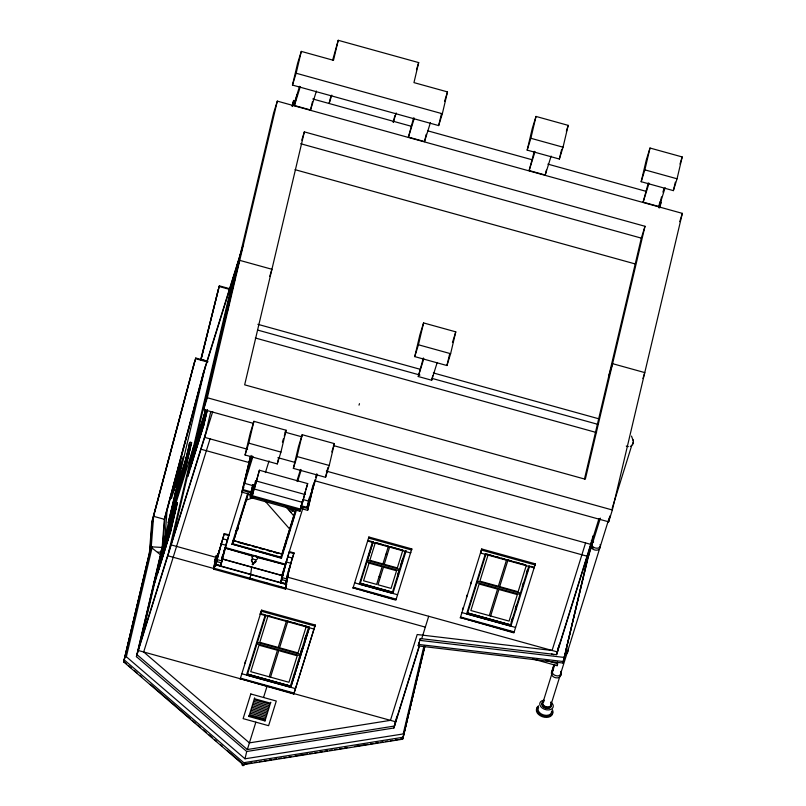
<?xml version="1.0" encoding="UTF-8"?>
<svg xmlns="http://www.w3.org/2000/svg" width="806" height="806" viewBox="0 0 806 806"><rect width="100%" height="100%" fill="white"/><g stroke="black" fill="none" stroke-linecap="round" stroke-linejoin="round"><path stroke-width="1.21" d="M560.835 675.116L560.865 671.378M561.178 675.126L561.218 671.378M632.619 444.972L633.173 442.454M633.234 440.741L631.501 436.096M633.133 443.31L633.264 439.915M293.535 104.155L293.676 101.647L293.162 103.289M424.923 646.432L402.617 739.203L243.17 764.672L123.661 661.897L149.422 552.715L151.78 522.207L194.075 363.456L195.767 358.025L207.898 361.39M123.661 661.897L151.276 546.599L153.614 516.314L195.767 358.025M161.019 552.301L162.167 547.455L164.343 519.296L203.384 372.755L243.029 245.477M162.782 545.481L164.958 517.321L203.999 370.78M532.776 658.945L557.137 665.696L557.42 662.038M287.117 575.041L288.125 575.313L285.465 589.085L213.711 569.207L215.152 559.354M215.424 558.467L213.993 568.24L285.747 588.118L286.996 579.574M213.711 569.207L216.371 555.435L217.378 555.707L216.058 564.694L285.798 584.018L286.946 576.159M215.504 566.628L216.179 561.994M216.542 559.686L224.29 533.592L228.985 534.892L220.441 566.406L225.035 548.211M217.429 557.984L221.62 542.609L217.197 559.616L221.882 560.916L220.874 565.681L216.179 564.381L218.083 553.51M222.124 559.283L222.567 556.271M250.545 575.131L251.724 567.031M250.928 574.356L249.588 579.151M287.631 573.993L285.888 583.695L281.193 582.395L282.211 577.63L286.906 578.93L291.339 561.933M282.453 575.998L282.896 572.985M285.465 589.085L286.009 585.368M174.741 488.083L176.786 480.164M175.053 487.62L175.668 483.54L180.937 466.845M175.668 485.121L176.121 482.059M175.819 485.686L176.585 480.578M176.433 483.187L177.048 479.107M176.746 482.723L177.511 477.626M177.199 481.242L177.965 476.145M177.814 478.744L178.428 474.663M178.126 478.29L178.892 473.182M178.892 474.764L179.355 471.701M179.043 475.328L180.766 467.309M404.31 733.782L245.004 758.789L126.351 656.749L152.274 546.881L162.167 547.455M207.202 361.118L201.157 359.436L219.363 285.838L230.254 288.86M175.859 481.001L173.28 491.922L181.39 463.238L175.859 481.001L177.199 481.373M419.483 645.878L393.902 727.999L246.717 751.504L136.405 656.638L160.444 554.73L173.663 512.606M161.271 552.392L137.02 654.663L247.331 749.54L394.517 726.025L396.522 717.531M190.035 445.476C187.697 445.637 189.783 440.539 191.626 442.706L184.755 471.822L168.938 522.631L168.263 522.439L175.446 492.335M205.318 366.559L138.31 650.502L395.827 721.833L397.247 715.799M155.79 577.066L162.651 547.949M169.955 517.019L176.826 487.902M141.03 640.911L157.623 570.547M162.208 551.133L166.792 531.728L164.948 537.642L167.044 510.631L204.462 370.196L242.173 249.114M168.938 522.631L171.507 511.709M183.184 473.767L170.711 513.835L171.376 514.016L176.705 491.207L171.557 513.049M157.472 573.126L162.621 551.284L157.21 574.073L156.535 573.882L169.018 533.824M158.943 568.361L162.953 551.375L169.643 529.925M173.401 507.095L177.129 491.328L183.436 471.057M168.071 534.398L175.869 502.319L177.461 502.763L170.59 531.879L154.762 582.678L154.097 582.496L168.998 534.65C166.661 534.801 168.746 529.713 170.59 531.879M168.263 522.439L183.164 474.593L182.247 474.341L189.118 445.224M168.998 531.436L175.869 502.319M182.247 474.341L190.035 442.262M165.341 548.12L168.776 533.562M179.798 486.854L182.66 474.724M175.114 508.717L175.789 508.898L170.368 531.688L157.21 574.073L170.338 531.628L175.698 508.878L173.602 515.749M171.295 513.996L184.503 471.57L189.612 449.778M184.544 471.631L189.954 448.851M168.676 552.13L233.941 275.521M207.495 409.559L203.777 425.336L187.949 476.134L187.284 475.953L194.458 445.849M225.922 316.728L224.451 321.453L223.776 321.272L232.672 283.883M172.061 541.279L237.327 264.67M188.967 470.523L195.838 441.406M225.468 315.841L234.052 279.45M187.949 476.134L189.954 467.641M192.815 455.511L193.964 450.665M253.356 423.362L203.636 409.589L273.627 112.961L277.314 101.123L682.339 213.368L612.348 509.986L608.661 521.825L333.392 445.547M202.195 427.281L189.722 467.339L190.387 467.53L195.808 444.741M231.624 292.407L227.433 310.683L228.541 307.136M232.299 290.059L233.931 282.755L233.307 282.634L237.347 269.657M192.705 459.39L196.14 444.831L202.82 423.382M203.636 409.589L207.323 397.751L277.314 101.123M187.284 475.953L202.185 428.107L201.258 427.855L205.55 409.65M201.258 427.855L205.621 410.335M198.528 441.577L201.963 427.019M206.91 410.566L203.555 425.145L206.991 410.738M210.759 411.675L204.694 437.386L247.613 449.285M292.467 85.073L297.615 63.241L301.303 51.403L333.493 60.319L338.218 40.3L418.687 62.596L413.962 82.615L447.491 91.904L442.343 113.747L438.655 125.585L292.467 85.073L296.155 73.235L301.303 51.403M292.276 106.039L293.646 100.468L295.087 100.77L299.58 86.313M292.225 106.513L293.646 100.468M292.709 105.737L293.676 101.647M293.938 105.616L295.087 100.77M316.426 91.038L310.522 109.979L294.432 105.515L297.001 94.604M304.346 131.882L244.661 384.835L585.317 479.238L645.002 226.285L304.346 131.882L301.766 140.163M310.522 109.979L312.526 101.485M332.586 60.379L338.218 40.3M214.386 561.812L216.371 555.435M225.337 547.032L226.315 543.909L225.992 545.279L221.297 543.969L224.29 533.592M245.074 454.997L250.223 433.165L253.91 421.326L286.1 430.243L280.941 452.085L277.264 463.924L245.074 454.997L248.762 443.159L253.91 421.326M330.984 95.612L329.15 103.4L331.81 95.108M224.874 547.999L253.739 556.483M241.901 492.144L250.384 456.75L241.901 492.144L251.462 494.793M249.286 462.604L248.963 463.974L249.517 461.868M251.16 455.43L244.571 483.338L254.112 485.978M296.689 509.221L281.445 558.266L231.927 544.06L281.536 557.873M295.933 509.301L281.022 557.188L232.753 543.758L247.654 495.136M252.852 484.829L250.102 496.073L252.852 484.829L255.27 485.494M302.179 502.259L299.963 511.276L250.344 497.524L253.084 486.28L252.701 487.519M253.396 488.577L255.593 480.698L255.945 482.351M252.288 495.72L259.401 470.23L307.69 483.61L300.567 509.1L252.288 495.72L254.434 486.612L252.731 492.073M305.232 491.509L302.653 502.42L254.374 489.041L259.401 470.23M277.264 463.924L278.695 457.848M240.148 679.176L261.607 610.152L315.257 625.023L293.787 694.037L240.248 678.723M293.354 468.377L298.502 446.544L302.19 434.706L334.379 443.622L329.231 465.465L325.543 477.303L293.354 468.377L297.041 456.539L302.19 434.706M314.219 628.438L314.078 629.063L260.429 614.192L260.58 613.567L265.275 614.867L246.525 675.045L290.785 687.317L309.534 627.139M260.439 614.192L261.607 610.152M290.382 686.178L247.462 674.29L290.382 686.178L308.829 626.564M281.022 557.188L295.57 509.704M248.893 716.474L249.104 715.567L265.194 720.03L264.983 720.937L248.893 716.474L254.636 697.815M285.223 564.724L256.147 557.158M302.965 507.891L281.909 575.393L280.77 583.121L286.644 560.623M281.012 581.489L289.314 551.606L294.009 552.906L290.684 564.009M299.963 511.276L302.321 501.261M394.839 115.671L393.257 122.351L396.189 112.951M245.004 758.789L246.717 751.504M301.071 505.694L307.026 507.347L309.323 497.634M310.955 492.688L308.95 501.181L302.985 499.529M300.447 508.364L307.62 510.349L314.139 482.693M307.62 510.349L314.965 479.772M325.543 477.303L327.83 467.591M430.424 122.633L424.52 141.574L408.43 137.111L413.589 117.908M293.787 694.037L315.257 625.023M424.52 141.574L426.243 134.29M438.655 125.585L441.517 113.455M352.957 588.269L368.886 537.008L411.806 548.906L395.877 600.158L353.068 587.816L360.222 589.801M368.604 538.207L368.886 537.008M406.194 550.558L392.875 593.438L359.345 584.149L372.553 541.723M360.262 583.433L392.451 592.36L360.262 583.433L373.178 541.944M414.747 356.615L419.896 334.772L423.583 322.934L455.773 331.85L450.625 353.693L446.937 365.531L414.747 356.615L418.435 344.777L423.583 322.934M437.205 362.478L431.673 380.231L418.264 376.523L423.362 357.945M431.673 380.231L432.751 375.687M446.937 365.531L449.506 354.61M410.778 552.312L410.627 552.946L367.717 541.048L367.858 540.423L371.385 541.4M411.523 550.105L411.806 548.906M527.174 150.118L532.323 128.275L536.01 116.437L568.2 125.363L563.041 147.196L559.364 159.034L527.174 150.118L530.862 138.279L536.01 116.437M393.902 727.999L395.625 720.715M551.123 156.082L545.229 175.023L529.129 170.56L534.287 151.357M590.496 546.79L591.453 543.748L562.89 663.026L419.553 646.08L418.213 645.707L418.646 643.893M419.039 642.614L418.616 644.437L563.344 661.545L590.183 547.808L589.72 549.289M598.959 518.701L556.614 654.663L420.309 638.553L419.876 640.377L564.613 657.484M403.302 733.5L423.916 646.15M402.617 739.203L414.224 690.017M414.798 687.578L418.254 672.96M418.828 670.521L424.581 646.15M424.702 646.241L403.232 737.228L243.785 762.698L124.275 659.923L150.037 550.74L152.394 520.233L194.689 361.481M545.229 175.023L546.367 170.167M559.364 159.034L561.651 149.332M460.256 618L481.716 548.987L535.365 563.847L513.896 632.871L460.357 617.547M530.811 566.286L534.328 567.263L534.187 567.887L480.537 553.027L480.688 552.402M480.547 553.017L481.716 548.987M529.643 565.963L510.893 626.141L466.634 613.88L485.383 553.702M510.49 625.003L467.571 613.114L510.49 625.003L528.917 565.822M535.073 565.046L535.365 563.847M641.173 181.703L646.321 159.87L650.009 148.032L682.198 156.948L677.05 178.791L673.363 190.629L641.173 181.703L644.86 169.864L650.009 148.032M665.121 187.667L659.227 206.608L643.128 202.155L648.286 182.952M584.501 478.905L641.314 238.123L645.002 226.285M659.026 205.5L659.882 201.863L661.132 202.306L659.761 207.877M658.935 207.827L661.514 196.906M659.761 206.366L660.245 204.321M556.614 654.663L558.326 647.389M559.173 644.679L557.46 651.953L286.795 576.955M673.363 190.629L675.357 182.136M562.89 663.026L564.885 654.532M565.459 652.104L570.618 630.272M571.192 627.844L574.628 613.285M575.192 610.857L578.627 596.299M579.202 593.871L583.494 575.675M584.068 573.247L587.503 558.689M588.652 553.843L589.458 550.427M592.974 535.859L590.949 544.423L326.349 471.097M608.661 521.825L610.102 515.749M200.634 360.111L219.363 285.838M200.956 359.345L218.305 289.243M287.148 577.308L290.361 565.046M152.445 522.389L152.767 521.2M251.774 560.563L251.532 561.419L253.225 562.971L254.515 563.062L255.704 561.732M553.813 664.9L551.354 673.282L554.145 665M236.047 272.196L239.735 260.358L271.924 269.275L269.718 276.377M232.37 284.871L238.092 266.474M149.422 552.715L151.115 547.284L160.444 554.73M233.035 285.062L234.143 281.516M233.891 282.795L235.04 279.208M229.156 303.217L226.214 312.657L226.889 312.849M223.776 321.272L228.41 306.401M293.777 105.002L294.522 102.604L293.817 104.478M178.297 477.817L180.141 471.903M294.432 105.515L300.326 86.574M175.134 493.322L188.201 451.37M187.455 454.554L176.071 491.086L176.746 491.267L184.906 465.183M176.665 491.247L185.743 461.606M189.057 450.977L191.626 442.706M188.12 454.745L189.692 449.798M171.376 514.016L184.584 471.601L183.919 471.409M160.676 552.241L164.092 541.259M165.925 535.365L193.581 446.584M205.752 409.599L194.145 446.836L194.82 447.018M172.917 515.79L161.905 551.133L162.57 551.324L170.65 525.401M205.732 410.425L195.092 444.59L195.757 444.781L204.281 417.518M164.575 544.11L166.419 538.207M168.625 531.114L171.94 520.485M174.519 512.213L177.461 502.763M195.183 445.839L196.291 442.293M199.233 432.842L201.812 424.571M203.283 419.845L205.127 413.941M162.49 551.304L172.121 520.485M195.677 444.761L204.482 416.48M173.582 515.971L175.789 508.898M190.307 467.5L203.152 426.263M190.387 467.53L203.233 426.283M139.186 646.835L205.55 433.749M136.405 656.638L212.703 411.665M210.054 438.877L143.69 651.963L249.407 742.88L390.467 720.342L417.196 634.524L552.09 650.472L585.579 542.942M217.872 554.971L220.098 547.838M247.15 472.417L252.248 456.055M252.953 456.448L242.656 489.504L252.187 492.144M221.952 557.48L223.061 553.913M223.796 551.536L225.076 547.476L285.425 564.2M225.448 546.277L243.855 487.066M221.962 558.205L223.081 554.629M223.766 552.432L224.793 549.138M231.826 544.513L247.805 493.101M232.743 543.808L248.399 493.534M250.344 497.524L250.726 496.295L300.346 510.047M265.406 472.598L269.043 460.901M282.412 442.081L283.521 438.535M284.256 436.167L286.1 430.243M251.663 560.351L251.956 559.414M416.48 69.699L418.687 62.596M296.89 481.122L300.527 469.435M297.585 481.514L301.232 469.827M408.43 137.111L414.324 118.17M260.066 614.212L260.801 611.845M244.833 663.237L245.578 660.86M290.301 508.515L292.769 511.326L293.515 508.949M294.361 514.873L295.47 511.306M282.302 554.629L283.41 551.072M283.883 549.43L286.473 541.138M287.097 539.224L290.533 528.091M291.168 526.187L293.858 517.432M247.442 674.34L265.899 615.099M305.927 489.252L307.69 483.61M268.045 615.814L259.794 642.332L278.231 647.44L286.493 620.922M281.687 576.844L285.112 565.852M311.529 490.26L313.343 484.416M315.529 477.394L316.627 473.888M307.026 507.347L317.322 474.291M288.165 571.655L294.009 552.906M287.591 574.285L289.435 568.341M287.49 577.338L288.125 575.313M331.8 451.914L334.379 443.622M444.539 101.375L447.491 91.904M269.194 676.798L277.445 650.281L259.008 645.173L250.747 671.68L288.971 682.279L297.233 655.762L279.944 650.976M242.374 763.443L241.951 764.793L242.818 765.7L244.057 765.378L244.48 764.028M247.331 749.54L255.865 722.156M263.542 697.492L267.078 686.148M270.534 677.161L278.795 650.654M287.833 621.295L279.571 647.812L298.019 652.92L306.27 626.403M359.013 405.146L359.476 403.665M264.983 720.937L270.725 702.268L270.514 703.175L254.414 698.721M300.719 652.215L301.877 648.538M304.789 639.198L305.877 635.642M293.958 676.143L294.694 673.776M297.998 663.157L298.734 660.799M290.885 686.913L309.272 627.864M418.264 376.523L423.795 358.761M367.244 560.623L373.188 541.551M375.334 542.67L369.843 560.301L397.338 567.918L402.829 550.286L390.94 546.992M382.921 563.928L388.411 546.287L376.523 542.992M452.458 342.51L455.773 331.85M384.26 564.301L389.751 546.659M397.64 574.91L398.748 571.363M400.501 565.792L402.728 558.639M392.451 592.36L405.368 550.468M397.872 576.381L398.607 574.023M401.912 563.414L402.647 561.057M529.129 170.56L535.033 151.619M566.356 131.277L568.2 125.363M418.213 645.707L420.309 638.553M397.056 716.997L419.09 646.261M421.699 638.755L428.701 616.278M462.453 609.93L463.198 607.563M466.422 597.306L467.168 594.929M470.492 584.239L471.238 581.861M467.551 613.175L486.008 553.923M488.154 554.639L479.902 581.156L518.127 591.745L526.378 565.238L507.448 559.928L511.044 560.865M489.302 615.623L497.554 589.105L479.117 583.997L470.855 610.515L509.08 621.104L517.341 594.596L498.904 589.478L490.642 615.996M498.34 586.264L506.601 559.757M499.68 586.637L507.941 560.13M511.236 621.819L512.344 618.273M515.296 608.802L516.404 605.246M522.298 586.305L523.437 582.698M526.348 573.358L527.456 569.731M515.538 610.243L516.273 607.885M526.933 573.671L527.668 571.313M643.128 202.155L649.032 183.214M662.905 192.14L664.013 188.594M659.711 205.762L660.225 204.12M660.9 203.052L661.132 202.306M608.893 375.515L612.58 363.677L644.77 372.594L642.926 378.518M679.982 164.051L682.198 156.948M679.76 221.65L682.339 213.368M558.316 648.316L587.745 553.823M588.118 552.624L591.806 540.786M542.801 702.943L554.76 664.547M588.4 556.553L591.01 548.151M591.755 545.753L600.359 518.157M557.137 665.696L557.752 663.721L545.712 660.386M550.851 705.169L609.155 517.986M612.137 508.385L631.944 444.791M252.359 564.321C253.265 562.739 253.215 565.832 252.308 564.16M253.205 564.19L252.469 563.988L253.155 564.16M254.625 562.004L255.613 561.45M202.074 424.933L203.777 425.336M183.063 471.419L184.755 471.822M245.991 500.204L253.024 497.765M293.041 510.198L291.399 508.324M292.769 511.326L293.283 511.145L290.815 508.334M251.895 762.839L243.271 764.219L227.191 750.386M254.364 762.446L256.842 762.053M259.31 761.66L261.789 761.267M264.257 760.864L266.736 760.471M269.204 760.078L271.672 759.685M274.151 759.292L276.619 758.889M279.098 758.496L281.566 758.103M284.034 757.711L286.513 757.318M288.981 756.915L291.46 756.522M295.167 755.927L307.529 753.953M309.998 753.56L312.476 753.167M314.945 752.774L317.423 752.381M319.891 751.978L322.37 751.585M324.838 751.192L327.307 750.799M329.785 750.406L332.253 750.003M334.732 749.61L337.2 749.217M339.679 748.824L342.147 748.431M344.615 748.028L347.094 747.636M354.509 746.457L368.11 744.281M370.579 743.888L373.057 743.495M375.525 743.092L378.004 742.699M380.472 742.306L382.951 741.913M385.419 741.52L387.888 741.117M390.366 740.724L392.834 740.331M395.313 739.938L397.781 739.545M400.26 739.142L402.728 738.749M589.811 547.758L593.287 547.395M590.052 548.251L593.528 547.889M157.553 552.241L161.291 552.019M252.51 564.18L253.094 564.532M253.044 564.603L252.389 564.422M269.446 704.071L254.756 700.001M268.982 705.542L254.293 701.472M268.519 707.023L253.83 702.953M268.055 708.504L253.376 704.434M267.602 709.985L252.913 705.915M267.139 711.466L252.449 707.396M266.675 712.947L251.986 708.877M266.212 714.428L251.532 710.358M265.758 715.909L251.069 711.839M265.295 717.38L250.606 713.31M264.831 718.861L250.142 714.791M296.155 73.235L442.343 113.747M530.862 138.279L563.041 147.196M644.86 169.864L677.05 178.791M312.758 98.967L410.929 126.169M427.895 130.874L532.121 159.759M547.879 164.122L646.049 191.324M300.658 143.72L641.314 238.123M295.046 169.673L635.108 263.915M219.202 286.523L230.093 289.535M418.435 344.777L450.625 353.693M257.86 324.314L420.027 369.249M433.336 372.946L599.14 418.888M257.779 330.107L419.946 375.052M432.056 378.397L597.851 424.349M255.321 337.996L596.601 432.58M195.606 358.71L207.736 362.075M207.323 397.751L612.348 509.986M284.881 432.107L301.857 436.812M248.762 443.159L280.941 452.085M297.041 456.539L329.231 465.465M277.889 457.677L295.5 462.553M201.006 449.224L250.051 462.815M314.763 480.749L587.262 556.261M256.832 481.152L305.111 494.531M481.464 550.065L535.103 564.935M487.197 554.256L493.161 555.908M495.539 556.563L499.115 557.561M501.503 558.215L505.08 559.213M515.81 562.185L519.386 563.172M521.764 563.837L525.341 564.825M485.988 553.984L505.07 559.263M242.435 490.411L250.807 492.728M300.991 506.642L308.154 508.626M368.634 538.086L411.554 549.984M376.755 542.942L382.709 544.644M385.097 545.249L388.663 546.297M391.061 546.901L402.97 550.266M385.953 554.185L387.293 554.558M379.102 576.512L380.442 576.884M224.128 534.267L228.823 535.567M289.153 552.291L293.847 553.591M153.614 516.314L164.343 519.296M233.508 540.574L281.788 553.954M232.783 540.423L282.412 554.175M238.727 542.559L248.409 545.239M253.255 546.579L256.882 547.586M259.31 548.261L262.937 549.259M267.783 550.609L271.41 551.606M273.828 552.281L277.466 553.289M222.909 538.811L227.604 540.111M287.923 556.825L292.618 558.125M286.321 561.994L291.016 563.293M360.332 583.151L392.512 592.078M467.621 612.882L510.541 624.781M359.436 583.745L392.965 593.035M466.734 613.477L510.994 625.748M354.65 582.839L397.57 594.737M461.939 612.58L515.588 627.441M226.083 548.332L251.432 555.364M258.676 557.369L268.327 560.039M270.745 560.714L282.815 564.059M353.27 587.282L396.179 599.17M460.558 617.013L514.208 631.884M362.599 590.455L392.411 598.717M461.556 617.88L465.133 618.867M467.51 619.532L479.439 622.837M481.817 623.491L511.619 631.753M221.67 558.699L282.987 575.696M171.204 544.916L216.542 557.48M222.597 559.163L281.959 575.605M551.556 654.069L553.964 654.744M216.895 561.631L221.59 562.931M281.919 579.645L286.614 580.955M151.276 546.599L152.274 546.881M215.011 564.694L286.765 584.582M160.968 553.379L161.633 553.561M167.819 555.767L214.295 568.643M249.356 578.365L252.983 579.363M263.864 582.385L267.491 583.383M278.372 586.405L281.999 587.413M284.417 588.078L425.326 627.128M261.356 611.24L314.995 626.101M270.665 616.419L267.088 615.431L308.799 627.048L305.232 626M284.971 620.378L290.926 622.03M293.313 622.695L296.89 623.683M299.278 624.348L302.855 625.335M247.513 674.058L290.432 685.956M241.83 673.745L295.48 688.616M240.45 678.189L294.099 693.049M125.343 656.477L126.351 656.749M591.675 540.494L593.599 541.914M591.251 540.796L593.176 542.216M123.761 661.444L126.613 663.892M128.507 665.524L131.358 667.973M134.199 670.421L137.05 672.869M139.891 675.317L141.796 676.949M150.329 684.294L190.186 718.569M192.08 720.201L195.878 723.466M197.772 725.098L200.623 727.546M203.475 729.984L206.316 732.432M209.167 734.881L212.008 737.329M214.859 739.777L216.754 741.409M220.552 744.673L222.446 746.306M288.81 509.342L291.268 512.132M285.808 506.732L293.999 516.052M264.962 500.919L289.515 528.847M255.17 561.188L255.462 562.256L253.225 562.961L251.694 561.127M550.881 704.424A4.181 2.801 17.3 0 1 545.662 706.62A4.181 2.801 17.3 0 1 543.657 701.724M631.088 446A4.181 2.801 17.3 0 1 630.312 446.393M628.348 446.595A4.181 2.801 17.3 0 1 626.262 446.02M549.682 707.376A4.181 2.801 17.3 0 1 548.906 707.759M545.874 707.769A4.181 2.801 17.3 0 1 543.214 706.187M542.71 705.441A4.181 2.801 17.3 0 1 542.468 704.676M550.538 706.157A4.181 2.801 17.3 0 1 550.236 706.832M550.961 704.575A4.876 3.264 17.3 0 1 548.594 708.393A4.876 3.264 17.3 0 1 542.438 706.096A4.876 3.264 17.3 0 1 543.728 701.875M550.679 702.721A4.876 3.264 17.3 0 1 549.611 707.225A4.876 3.264 17.3 0 1 542.972 705.391A4.876 3.264 17.3 0 1 544.04 700.888M551.586 711.083A6.962 4.665 17.3 0 1 543.758 715.023A6.962 4.665 17.3 0 1 538.63 707.497M550.8 702.036A6.962 4.665 17.3 0 1 550.961 709.391A6.962 4.665 17.3 0 1 540.685 706.54A6.962 4.665 17.3 0 1 544.09 700.172M552.604 712.252A8.352 5.602 17.3 0 1 542.176 716.635A8.352 5.602 17.3 0 1 538.176 706.852M552.442 709.673A8.352 5.602 17.3 0 1 543.536 715.93A8.352 5.602 17.3 0 1 538.499 705.804M560.382 675.116A4.524 3.033 17.3 0 1 555.868 677.796A4.524 3.033 17.3 0 1 551.636 673.504M551.959 672.778A4.524 3.033 17.3 0 1 552.563 672.184M560.734 672.305A4.524 3.033 17.3 0 1 555.908 675.69A4.524 3.033 17.3 0 1 553.178 670.209M567.736 651.429A4.524 3.033 17.3 0 1 564.915 654.19M568.079 648.618A4.524 3.033 17.3 0 1 565.53 652.215M599.493 546.549A4.524 3.033 17.3 0 1 597.468 550.065A4.524 3.033 17.3 0 1 591.785 548.221M591.241 547.415A4.524 3.033 17.3 0 1 591.01 545.773M600.107 544.574A4.524 3.033 17.3 0 1 597.911 548.12A4.524 3.033 17.3 0 1 592.188 545.984A4.524 3.033 17.3 0 1 593.387 542.065M256.086 560.593A2.378 1.763 13.3 0 1 255.159 562.135M254.898 562.235A2.378 1.763 13.3 0 1 254.333 562.346M251.865 561.419A2.378 1.763 13.3 0 1 251.915 559.253M237.548 528.162A3.486 2.337 17.3 0 1 235.584 530.932M237.77 527.426A3.486 2.337 17.3 0 1 236.591 530.016M237.488 527.386A2.781 1.864 17.3 0 1 236.38 528.948M237.629 527.386A2.781 1.864 17.3 0 1 237.427 527.829M175.527 481.273L171.456 498.551L179.134 473.898L183.214 456.609L175.527 481.273M257.285 642.362L256.963 643.722L299.882 655.621L300.205 654.25L257.285 642.362M367.335 560.331L367.012 561.701L399.202 570.618L399.524 569.248L367.335 560.331M477.394 581.186L477.071 582.557L519.991 594.445L520.313 593.085L477.394 581.186M250.797 693.966L243.12 718.63L268.6 725.692L276.287 701.029L250.797 693.966M369.057 563.142L363.566 580.783L376.644 584.4L382.135 566.769L369.057 563.142M383.475 567.142L377.984 584.773L391.061 588.4L396.552 570.769L383.475 567.142M252.318 558.145A2.892 1.934 17.3 0 0 257.195 559.142A2.892 1.934 17.3 0 0 254.998 555.707A2.892 1.934 17.3 0 0 252.318 558.145"/></g></svg>
